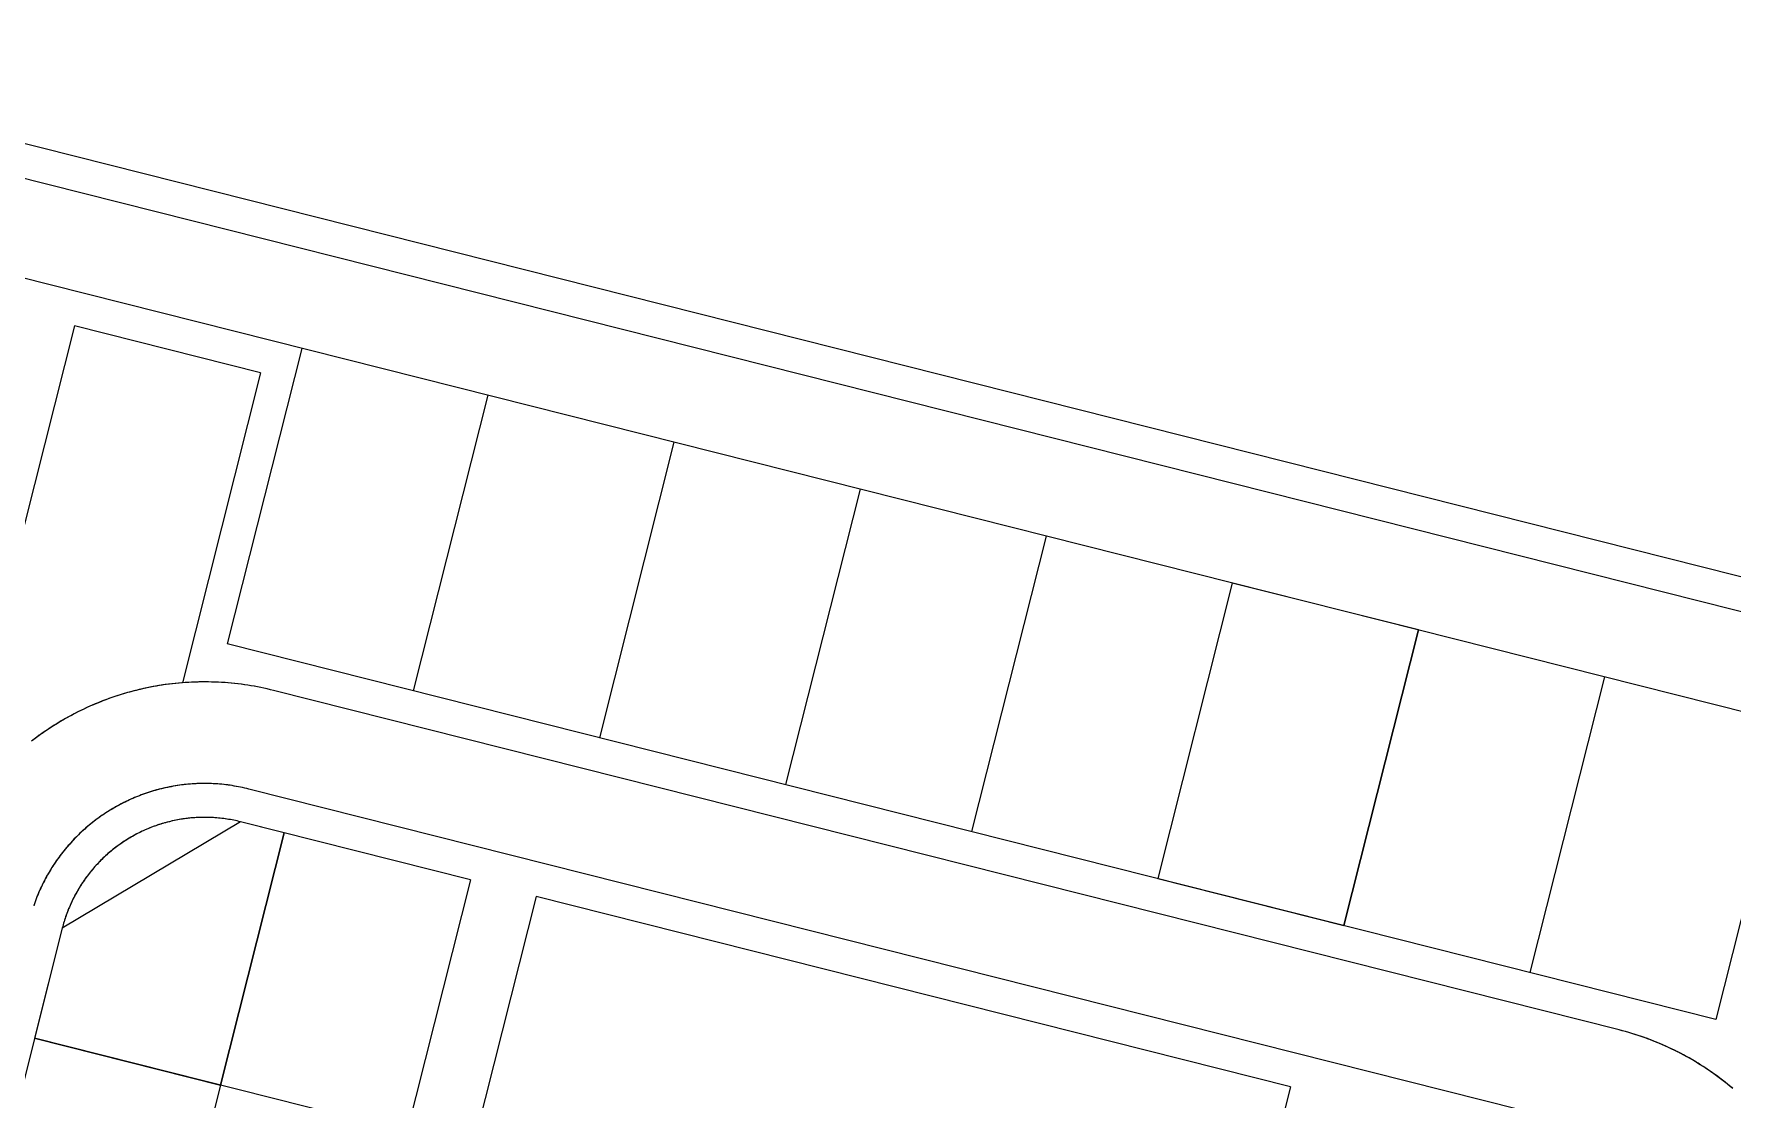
# Model space of a CAD drawing. Header units: metres. Extents: x 680594 to 684853, y 828874 to 830078.
# Drawn here: x 683378.4 to 683528.8, y 829475.5 to 829569.8 of the extents above; entities that cross this region are included whole.
import ezdxf

# ---------------------------------------------------------------- set-up
doc = ezdxf.new("R2010")
doc.units = ezdxf.units.M
doc.layers.add('PLOT_LINES', color=7, linetype='Continuous')

msp = doc.modelspace()

# ---------------------------------------------------------------- linework, layer by layer
at = {"layer": 'PLOT_LINES'}
for points in [[(683599.73, 829504.04), (683338.99, 829569.84)], [(683599.73, 829504.04), (683338.99, 829569.84)], [(683599, 829501.14), (683338.26, 829566.93)], [(683599, 829501.14), (683338.26, 829566.93)], [(683379.8, 829547.62), (683327.44, 829560.83)], [(683379.8, 829547.62), (683327.44, 829560.83)], [(683553.27, 829503.85), (683379.8, 829547.62)], [(683553.27, 829503.85), (683379.8, 829547.62)], [(683381.97, 829543.98), (683363.35, 829470.2)], [(683381.97, 829543.98), (683363.35, 829470.2)], [(683398.45, 829539.82), (683381.97, 829543.98)], [(683398.45, 829539.82), (683381.97, 829543.98)], [(683402.1, 829541.99), (683395.49, 829515.81)], [(683402.1, 829541.99), (683395.49, 829515.81)], [(683398.45, 829539.82), (683391.53, 829512.36)], [(683398.45, 829539.82), (683391.53, 829512.36)], [(683418.58, 829537.83), (683411.97, 829511.65)], [(683418.58, 829537.83), (683411.97, 829511.65)], [(683435.06, 829533.67), (683428.46, 829507.49)], [(683435.06, 829533.67), (683428.46, 829507.49)], [(683451.55, 829529.51), (683444.94, 829503.34)], [(683451.55, 829529.51), (683444.94, 829503.34)], [(683468.03, 829525.36), (683461.42, 829499.18)], [(683468.03, 829525.36), (683461.42, 829499.18)], [(683484.51, 829521.2), (683477.91, 829495.02)], [(683501, 829517.04), (683484.51, 829521.2), (683477.91, 829495.02), (683494.39, 829490.86), (683501, 829517.04)], [(683484.51, 829521.2), (683477.91, 829495.02)], [(683527.36, 829482.54), (683395.49, 829515.81)], [(683527.36, 829482.54), (683395.49, 829515.81)], [(683501, 829517.04), (683494.39, 829490.86)], [(683501, 829517.04), (683494.39, 829490.86)], [(683517.48, 829512.88), (683510.87, 829486.7)], [(683517.48, 829512.88), (683510.87, 829486.7)], [(683399.6, 829511.68), (683399.32, 829511.75), (683399.04, 829511.82), (683398.75, 829511.88), (683398.47, 829511.94), (683398.18, 829512), (683397.9, 829512.05), (683397.61, 829512.1), (683397.32, 829512.14), (683397.04, 829512.19), (683396.75, 829512.23), (683396.46, 829512.26), (683396.17, 829512.3), (683395.88, 829512.33), (683395.59, 829512.35), (683395.3, 829512.38), (683395.01, 829512.39), (683394.72, 829512.41), (683394.43, 829512.42), (683394.14, 829512.43), (683393.85, 829512.44), (683393.56, 829512.44), (683393.27, 829512.44), (683392.98, 829512.44), (683392.69, 829512.43), (683392.4, 829512.42), (683392.1, 829512.4), (683391.81, 829512.38), (683391.52, 829512.36), (683391.23, 829512.34), (683390.94, 829512.31), (683390.66, 829512.28), (683390.37, 829512.25), (683390.08, 829512.21), (683389.79, 829512.17), (683389.5, 829512.12), (683389.22, 829512.07), (683388.93, 829512.02), (683388.64, 829511.97), (683388.36, 829511.91), (683388.07, 829511.85), (683387.79, 829511.78), (683387.51, 829511.72), (683387.23, 829511.64), (683386.95, 829511.57), (683386.66, 829511.49), (683386.39, 829511.41), (683386.11, 829511.33), (683385.83, 829511.24), (683385.55, 829511.15), (683385.28, 829511.05), (683385, 829510.96), (683384.73, 829510.86), (683384.46, 829510.75), (683384.19, 829510.65), (683383.92, 829510.54), (683383.65, 829510.42), (683383.38, 829510.31), (683383.12, 829510.19), (683382.85, 829510.07), (683382.59, 829509.94), (683382.33, 829509.81), (683382.07, 829509.68), (683381.81, 829509.55), (683381.56, 829509.41), (683381.3, 829509.27), (683381.05, 829509.13), (683380.8, 829508.98), (683380.55, 829508.83), (683380.3, 829508.68), (683380.05, 829508.52), (683379.81, 829508.37), (683379.57, 829508.21), (683379.33, 829508.04), (683379.09, 829507.88), (683378.85, 829507.71), (683378.62, 829507.54), (683378.38, 829507.36), (683378.15, 829507.18)], [(683399.6, 829511.68), (683399.32, 829511.75), (683399.03, 829511.82), (683398.75, 829511.88), (683398.46, 829511.94), (683398.17, 829512), (683397.89, 829512.05), (683397.6, 829512.1), (683397.31, 829512.15), (683397.02, 829512.19), (683396.73, 829512.23), (683396.44, 829512.27), (683396.15, 829512.3), (683395.85, 829512.33), (683395.56, 829512.35), (683395.27, 829512.38), (683394.98, 829512.4), (683394.68, 829512.41), (683394.39, 829512.42), (683394.1, 829512.43), (683393.81, 829512.44), (683393.51, 829512.44), (683393.22, 829512.44), (683392.93, 829512.43), (683392.63, 829512.43), (683392.34, 829512.41), (683392.05, 829512.4), (683391.76, 829512.38), (683391.46, 829512.36), (683391.17, 829512.33), (683390.88, 829512.3), (683390.59, 829512.27), (683390.3, 829512.24), (683390.01, 829512.2), (683389.72, 829512.16), (683389.43, 829512.11), (683389.14, 829512.06), (683388.85, 829512.01), (683388.56, 829511.95), (683388.28, 829511.89), (683387.99, 829511.83), (683387.7, 829511.76), (683387.42, 829511.69), (683387.14, 829511.62), (683386.85, 829511.54), (683386.57, 829511.47), (683386.29, 829511.38), (683386.01, 829511.3), (683385.73, 829511.21), (683385.45, 829511.11), (683385.18, 829511.02), (683384.9, 829510.92), (683384.63, 829510.82), (683384.35, 829510.71), (683384.08, 829510.6), (683383.81, 829510.49), (683383.54, 829510.38), (683383.27, 829510.26), (683383, 829510.14), (683382.74, 829510.01), (683382.48, 829509.88), (683382.21, 829509.75), (683381.95, 829509.62), (683381.69, 829509.48), (683381.44, 829509.34), (683381.18, 829509.2), (683380.93, 829509.06), (683380.67, 829508.91), (683380.42, 829508.75), (683380.17, 829508.6), (683379.93, 829508.44), (683379.68, 829508.28), (683379.44, 829508.12), (683379.2, 829507.95), (683378.96, 829507.78), (683378.72, 829507.61), (683378.48, 829507.44), (683378.25, 829507.26)], [(683518.78, 829481.61), (683399.6, 829511.68)], [(683518.78, 829481.61), (683399.6, 829511.68)], [(683533.96, 829508.72), (683527.36, 829482.54)], [(683533.96, 829508.72), (683527.36, 829482.54)], [(683397.4, 829502.95), (683397.22, 829503), (683397.04, 829503.04), (683396.86, 829503.08), (683396.68, 829503.12), (683396.49, 829503.16), (683396.31, 829503.19), (683396.13, 829503.22), (683395.94, 829503.25), (683395.76, 829503.28), (683395.57, 829503.3), (683395.39, 829503.33), (683395.21, 829503.35), (683395.02, 829503.37), (683394.83, 829503.38), (683394.65, 829503.4), (683394.46, 829503.41), (683394.28, 829503.42), (683394.09, 829503.43), (683393.91, 829503.44), (683393.72, 829503.44), (683393.53, 829503.44), (683393.35, 829503.44), (683393.16, 829503.44), (683392.97, 829503.43), (683392.79, 829503.43), (683392.6, 829503.42), (683392.42, 829503.41), (683392.23, 829503.39), (683392.05, 829503.38), (683391.86, 829503.36), (683391.68, 829503.34), (683391.49, 829503.32), (683391.31, 829503.29), (683391.12, 829503.27), (683390.94, 829503.24), (683390.75, 829503.21), (683390.57, 829503.17), (683390.39, 829503.14), (683390.21, 829503.1), (683390.02, 829503.06), (683389.84, 829503.02), (683389.66, 829502.98), (683389.48, 829502.93), (683389.3, 829502.88), (683389.12, 829502.83), (683388.94, 829502.78), (683388.76, 829502.73), (683388.59, 829502.67), (683388.41, 829502.61), (683388.23, 829502.55), (683388.06, 829502.49), (683387.88, 829502.43), (683387.71, 829502.36), (683387.54, 829502.29), (683387.36, 829502.22), (683387.19, 829502.15), (683387.02, 829502.08), (683386.85, 829502), (683386.68, 829501.92), (683386.51, 829501.84), (683386.35, 829501.76), (683386.18, 829501.68), (683386.02, 829501.59), (683385.85, 829501.5), (683385.69, 829501.41), (683385.53, 829501.32), (683385.37, 829501.23), (683385.21, 829501.13), (683385.05, 829501.03), (683384.89, 829500.93), (683384.73, 829500.83), (683384.58, 829500.73), (683384.42, 829500.63), (683384.27, 829500.52), (683384.12, 829500.41), (683383.97, 829500.3), (683383.82, 829500.19), (683383.67, 829500.08), (683383.53, 829499.96), (683383.38, 829499.85), (683383.24, 829499.73), (683383.1, 829499.61), (683382.95, 829499.48), (683382.82, 829499.36), (683382.68, 829499.24), (683382.54, 829499.11), (683382.41, 829498.98), (683382.27, 829498.85), (683382.14, 829498.72), (683382.01, 829498.59), (683381.88, 829498.45), (683381.75, 829498.32), (683381.63, 829498.18), (683381.5, 829498.04), (683381.38, 829497.9), (683381.26, 829497.76), (683381.14, 829497.62), (683381.02, 829497.47), (683380.91, 829497.33), (683380.79, 829497.18), (683380.68, 829497.03), (683380.57, 829496.88), (683380.46, 829496.73), (683380.35, 829496.58), (683380.25, 829496.43), (683380.14, 829496.27), (683380.04, 829496.12), (683379.94, 829495.96), (683379.84, 829495.8), (683379.75, 829495.64), (683379.65, 829495.48), (683379.56, 829495.32), (683379.47, 829495.16), (683379.38, 829494.99), (683379.3, 829494.83), (683379.21, 829494.66), (683379.13, 829494.5), (683379.05, 829494.33), (683378.97, 829494.16), (683378.89, 829493.99), (683378.81, 829493.82), (683378.74, 829493.65), (683378.67, 829493.48), (683378.6, 829493.3), (683378.53, 829493.13), (683378.47, 829492.96), (683378.41, 829492.78), (683378.34, 829492.6)], [(683397.4, 829502.95), (683397.22, 829503), (683397.04, 829503.04), (683396.85, 829503.08), (683396.67, 829503.12), (683396.49, 829503.16), (683396.3, 829503.19), (683396.12, 829503.22), (683395.93, 829503.25), (683395.75, 829503.28), (683395.56, 829503.31), (683395.38, 829503.33), (683395.19, 829503.35), (683395, 829503.37), (683394.82, 829503.39), (683394.63, 829503.4), (683394.44, 829503.41), (683394.25, 829503.42), (683394.07, 829503.43), (683393.88, 829503.44), (683393.69, 829503.44), (683393.5, 829503.44), (683393.32, 829503.44), (683393.13, 829503.44), (683392.94, 829503.43), (683392.75, 829503.42), (683392.57, 829503.41), (683392.38, 829503.4), (683392.19, 829503.39), (683392.01, 829503.37), (683391.82, 829503.35), (683391.63, 829503.33), (683391.45, 829503.31), (683391.26, 829503.29), (683391.07, 829503.26), (683390.89, 829503.23), (683390.7, 829503.2), (683390.52, 829503.16), (683390.34, 829503.13), (683390.15, 829503.09), (683389.97, 829503.05), (683389.79, 829503.01), (683389.6, 829502.96), (683389.42, 829502.92), (683389.24, 829502.87), (683389.06, 829502.82), (683388.88, 829502.76), (683388.7, 829502.71), (683388.52, 829502.65), (683388.35, 829502.59), (683388.17, 829502.53), (683387.99, 829502.47), (683387.82, 829502.4), (683387.64, 829502.33), (683387.47, 829502.26), (683387.29, 829502.19), (683387.12, 829502.12), (683386.95, 829502.04), (683386.78, 829501.97), (683386.61, 829501.89), (683386.44, 829501.8), (683386.27, 829501.72), (683386.1, 829501.64), (683385.94, 829501.55), (683385.77, 829501.46), (683385.61, 829501.37), (683385.45, 829501.27), (683385.29, 829501.18), (683385.13, 829501.08), (683384.97, 829500.98), (683384.81, 829500.88), (683384.65, 829500.78), (683384.5, 829500.67), (683384.34, 829500.57), (683384.19, 829500.46), (683384.04, 829500.35), (683383.88, 829500.24), (683383.74, 829500.13), (683383.59, 829500.01), (683383.44, 829499.89), (683383.3, 829499.77), (683383.15, 829499.65), (683383.01, 829499.53), (683382.87, 829499.41), (683382.73, 829499.28), (683382.59, 829499.16), (683382.45, 829499.03), (683382.32, 829498.9), (683382.19, 829498.77), (683382.05, 829498.63), (683381.92, 829498.5), (683381.79, 829498.36), (683381.67, 829498.22), (683381.54, 829498.08), (683381.42, 829497.94), (683381.3, 829497.8), (683381.17, 829497.66), (683381.06, 829497.51), (683380.94, 829497.37), (683380.82, 829497.22), (683380.71, 829497.07), (683380.6, 829496.92), (683380.49, 829496.77), (683380.38, 829496.61), (683380.27, 829496.46), (683380.17, 829496.3), (683380.06, 829496.15), (683379.96, 829495.99), (683379.86, 829495.83), (683379.77, 829495.67), (683379.67, 829495.51), (683379.58, 829495.35), (683379.49, 829495.18), (683379.4, 829495.02), (683379.31, 829494.85), (683379.22, 829494.69), (683379.14, 829494.52), (683379.06, 829494.35), (683378.98, 829494.18), (683378.9, 829494.01), (683378.82, 829493.84), (683378.75, 829493.67), (683378.68, 829493.49), (683378.61, 829493.32), (683378.54, 829493.14), (683378.47, 829492.97), (683378.41, 829492.79), (683378.35, 829492.61)], [(683516.58, 829472.88), (683397.4, 829502.95)], [(683516.58, 829472.88), (683397.4, 829502.95)], [(683400.55, 829499.07), (683396.67, 829500.05), (683380.88, 829490.62), (683378.42, 829480.88), (683394.91, 829476.72), (683400.55, 829499.07)], [(683400.55, 829499.07), (683396.67, 829500.05), (683380.88, 829490.62), (683378.42, 829480.88), (683394.91, 829476.72), (683400.55, 829499.07)], [(683396.67, 829500.05), (683396.52, 829500.08), (683396.37, 829500.12), (683396.22, 829500.15), (683396.07, 829500.18), (683395.92, 829500.21), (683395.77, 829500.24), (683395.62, 829500.26), (683395.47, 829500.29), (683395.32, 829500.31), (683395.17, 829500.33), (683395.02, 829500.35), (683394.87, 829500.37), (683394.72, 829500.38), (683394.57, 829500.4), (683394.41, 829500.41), (683394.26, 829500.42), (683394.11, 829500.43), (683393.96, 829500.43), (683393.81, 829500.44), (683393.65, 829500.44), (683393.5, 829500.44), (683393.35, 829500.44), (683393.2, 829500.44), (683393.04, 829500.43), (683392.89, 829500.43), (683392.74, 829500.42), (683392.59, 829500.41), (683392.44, 829500.4), (683392.28, 829500.39), (683392.13, 829500.37), (683391.98, 829500.35), (683391.83, 829500.33), (683391.68, 829500.31), (683391.53, 829500.29), (683391.38, 829500.27), (683391.23, 829500.24), (683391.08, 829500.22), (683390.93, 829500.19), (683390.78, 829500.16), (683390.63, 829500.12), (683390.48, 829500.09), (683390.33, 829500.05), (683390.18, 829500.01), (683390.04, 829499.97), (683389.89, 829499.93), (683389.74, 829499.89), (683389.6, 829499.85), (683389.45, 829499.8), (683389.31, 829499.75), (683389.17, 829499.7), (683389.02, 829499.65), (683388.88, 829499.6), (683388.74, 829499.54), (683388.6, 829499.49), (683388.45, 829499.43), (683388.31, 829499.37), (683388.18, 829499.31), (683388.04, 829499.24), (683387.9, 829499.18), (683387.76, 829499.11), (683387.62, 829499.04), (683387.49, 829498.97), (683387.35, 829498.9), (683387.22, 829498.83), (683387.09, 829498.76), (683386.96, 829498.68), (683386.82, 829498.6), (683386.69, 829498.52), (683386.56, 829498.44), (683386.44, 829498.36), (683386.31, 829498.28), (683386.18, 829498.19), (683386.06, 829498.11), (683385.93, 829498.02), (683385.81, 829497.93), (683385.69, 829497.84), (683385.56, 829497.75), (683385.44, 829497.65), (683385.32, 829497.56), (683385.21, 829497.46), (683385.09, 829497.36), (683384.97, 829497.27), (683384.86, 829497.16), (683384.75, 829497.06), (683384.63, 829496.96), (683384.52, 829496.86), (683384.41, 829496.75), (683384.3, 829496.64), (683384.2, 829496.53), (683384.09, 829496.42), (683383.99, 829496.31), (683383.88, 829496.2), (683383.78, 829496.09), (683383.68, 829495.97), (683383.58, 829495.86), (683383.48, 829495.74), (683383.39, 829495.62), (683383.29, 829495.51), (683383.2, 829495.39), (683383.11, 829495.26), (683383.01, 829495.14), (683382.92, 829495.02), (683382.84, 829494.89), (683382.75, 829494.77), (683382.66, 829494.64), (683382.58, 829494.52), (683382.5, 829494.39), (683382.42, 829494.26), (683382.34, 829494.13), (683382.26, 829494), (683382.19, 829493.86), (683382.11, 829493.73), (683382.04, 829493.6), (683381.97, 829493.46), (683381.9, 829493.33), (683381.83, 829493.19), (683381.76, 829493.05), (683381.7, 829492.92), (683381.63, 829492.78), (683381.57, 829492.64), (683381.51, 829492.5), (683381.45, 829492.36), (683381.4, 829492.22), (683381.34, 829492.07), (683381.29, 829491.93), (683381.24, 829491.79), (683381.19, 829491.64), (683381.14, 829491.5), (683381.09, 829491.35), (683381.05, 829491.21), (683381, 829491.06), (683380.96, 829490.92), (683380.92, 829490.77), (683380.88, 829490.62)], [(683396.67, 829500.05), (683396.52, 829500.08), (683396.37, 829500.12), (683396.23, 829500.15), (683396.08, 829500.18), (683395.93, 829500.21), (683395.78, 829500.24), (683395.63, 829500.26), (683395.48, 829500.29), (683395.33, 829500.31), (683395.18, 829500.33), (683395.03, 829500.35), (683394.88, 829500.37), (683394.73, 829500.38), (683394.58, 829500.39), (683394.43, 829500.41), (683394.28, 829500.42), (683394.13, 829500.43), (683393.98, 829500.43), (683393.83, 829500.44), (683393.68, 829500.44), (683393.52, 829500.44), (683393.37, 829500.44), (683393.22, 829500.44), (683393.07, 829500.43), (683392.92, 829500.43), (683392.77, 829500.42), (683392.62, 829500.41), (683392.47, 829500.4), (683392.32, 829500.39), (683392.17, 829500.37), (683392.02, 829500.36), (683391.86, 829500.34), (683391.72, 829500.32), (683391.57, 829500.3), (683391.42, 829500.27), (683391.27, 829500.25), (683391.12, 829500.22), (683390.97, 829500.19), (683390.82, 829500.16), (683390.67, 829500.13), (683390.53, 829500.1), (683390.38, 829500.06), (683390.23, 829500.03), (683390.09, 829499.99), (683389.94, 829499.95), (683389.79, 829499.91), (683389.65, 829499.86), (683389.51, 829499.82), (683389.36, 829499.77), (683389.22, 829499.72), (683389.08, 829499.67), (683388.93, 829499.62), (683388.79, 829499.56), (683388.65, 829499.51), (683388.51, 829499.45), (683388.37, 829499.39), (683388.23, 829499.33), (683388.1, 829499.27), (683387.96, 829499.21), (683387.82, 829499.14), (683387.69, 829499.07), (683387.55, 829499.01), (683387.42, 829498.94), (683387.28, 829498.87), (683387.15, 829498.79), (683387.02, 829498.72), (683386.89, 829498.64), (683386.76, 829498.56), (683386.63, 829498.49), (683386.5, 829498.4), (683386.37, 829498.32), (683386.25, 829498.24), (683386.12, 829498.15), (683386, 829498.07), (683385.88, 829497.98), (683385.75, 829497.89), (683385.63, 829497.8), (683385.51, 829497.71), (683385.39, 829497.61), (683385.28, 829497.52), (683385.16, 829497.42), (683385.04, 829497.33), (683384.93, 829497.23), (683384.82, 829497.13), (683384.7, 829497.02), (683384.59, 829496.92), (683384.48, 829496.82), (683384.38, 829496.71), (683384.27, 829496.61), (683384.16, 829496.5), (683384.06, 829496.39), (683383.95, 829496.28), (683383.85, 829496.17), (683383.75, 829496.05), (683383.65, 829495.94), (683383.55, 829495.83), (683383.46, 829495.71), (683383.36, 829495.59), (683383.27, 829495.47), (683383.17, 829495.35), (683383.08, 829495.23), (683382.99, 829495.11), (683382.9, 829494.99), (683382.82, 829494.87), (683382.73, 829494.74), (683382.65, 829494.62), (683382.56, 829494.49), (683382.48, 829494.36), (683382.4, 829494.23), (683382.32, 829494.1), (683382.25, 829493.97), (683382.17, 829493.84), (683382.1, 829493.71), (683382.03, 829493.58), (683381.96, 829493.44), (683381.89, 829493.31), (683381.82, 829493.17), (683381.75, 829493.04), (683381.69, 829492.9), (683381.63, 829492.76), (683381.57, 829492.62), (683381.51, 829492.48), (683381.45, 829492.34), (683381.39, 829492.2), (683381.34, 829492.06), (683381.28, 829491.92), (683381.23, 829491.78), (683381.18, 829491.64), (683381.14, 829491.49), (683381.09, 829491.35), (683381.04, 829491.2), (683381, 829491.06), (683380.96, 829490.91), (683380.92, 829490.77), (683380.88, 829490.62)], [(683417.03, 829494.91), (683396.67, 829500.05)], [(683417.03, 829494.91), (683396.67, 829500.05)], [(683400.55, 829499.07), (683389.27, 829454.37)], [(683400.55, 829499.07), (683389.27, 829454.37)], [(683417.03, 829494.91), (683405.75, 829450.21)], [(683417.03, 829494.91), (683405.75, 829450.21)], [(683422.85, 829493.44), (683411.57, 829448.75)], [(683422.85, 829493.44), (683411.57, 829448.75)], [(683489.67, 829476.58), (683422.85, 829493.44)], [(683489.67, 829476.58), (683422.85, 829493.44)], [(683380.88, 829490.62), (683374.99, 829467.26)], [(683380.88, 829490.62), (683374.99, 829467.26)], [(683528.79, 829476.47), (683528.57, 829476.66), (683528.34, 829476.84), (683528.11, 829477.02), (683527.88, 829477.2), (683527.65, 829477.38), (683527.42, 829477.55), (683527.18, 829477.72), (683526.94, 829477.89), (683526.7, 829478.05), (683526.46, 829478.22), (683526.22, 829478.38), (683525.97, 829478.53), (683525.73, 829478.68), (683525.48, 829478.84), (683525.23, 829478.98), (683524.98, 829479.13), (683524.72, 829479.27), (683524.47, 829479.41), (683524.21, 829479.54), (683523.95, 829479.68), (683523.69, 829479.81), (683523.43, 829479.93), (683523.16, 829480.06), (683522.9, 829480.18), (683522.63, 829480.3), (683522.37, 829480.41), (683522.1, 829480.52), (683521.83, 829480.63), (683521.56, 829480.73), (683521.28, 829480.84), (683521.01, 829480.93), (683520.73, 829481.03), (683520.46, 829481.12), (683520.18, 829481.21), (683519.9, 829481.3), (683519.63, 829481.38), (683519.35, 829481.46), (683519.06, 829481.54), (683518.78, 829481.61)], [(683528.85, 829476.42), (683528.63, 829476.61), (683528.4, 829476.79), (683528.18, 829476.98), (683527.94, 829477.16), (683527.71, 829477.33), (683527.48, 829477.51), (683527.24, 829477.68), (683527, 829477.85), (683526.76, 829478.02), (683526.52, 829478.18), (683526.27, 829478.34), (683526.02, 829478.5), (683525.78, 829478.66), (683525.52, 829478.81), (683525.27, 829478.96), (683525.02, 829479.1), (683524.76, 829479.25), (683524.51, 829479.39), (683524.25, 829479.52), (683523.99, 829479.66), (683523.72, 829479.79), (683523.46, 829479.92), (683523.2, 829480.04), (683522.93, 829480.16), (683522.66, 829480.28), (683522.39, 829480.4), (683522.12, 829480.51), (683521.85, 829480.62), (683521.58, 829480.73), (683521.3, 829480.83), (683521.03, 829480.93), (683520.75, 829481.03), (683520.47, 829481.12), (683520.19, 829481.21), (683519.91, 829481.29), (683519.63, 829481.38), (683519.35, 829481.46), (683519.07, 829481.53), (683518.78, 829481.61)], [(683411.39, 829472.56), (683378.42, 829480.88)], [(683411.39, 829472.56), (683378.42, 829480.88)], [(683489.67, 829476.58), (683478.39, 829431.89)], [(683489.67, 829476.58), (683478.39, 829431.89)]]:
    msp.add_lwpolyline(points, dxfattribs=at)

doc.saveas('drawing.dxf')
